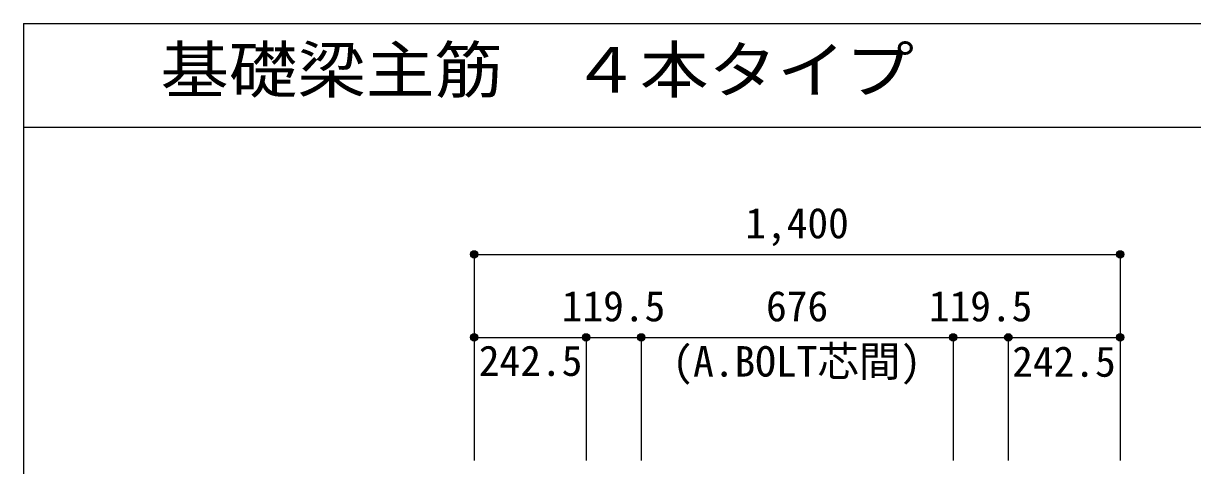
# Model space of a CAD drawing. Units: millimetres at full size, sheet at 1:30. Extents: x -5973 to 5954, y -4195 to 4201.
# Drawn here: x -5973 to -3439, y 3242 to 4201 of the extents above; entities that cross this region are included whole.
import ezdxf
from ezdxf.enums import TextEntityAlignment as Align

# ---------------------------------------------------------------- set-up
doc = ezdxf.new("R2010")
doc.units = ezdxf.units.MM
doc.header["$LTSCALE"] = 30
doc.header["$PDMODE"] = 32
doc.header["$PDSIZE"] = 15
for name, color, linetype in [('0-7_文字', 4, 'Continuous'), ('0-D_寸法', 4, 'Continuous'), ('6-7_文字', 7, 'Continuous'), ('F-0_枠', 6, 'Continuous')]:
    doc.layers.add(name, color=color, linetype=linetype)
doc.styles.add('ＭＳ ゴシック', font='')
doc.styles.get('ＭＳ ゴシック').set_extended_font_data('MS Gothic')

msp = doc.modelspace()

# ---------------------------------------------------------------- linework, layer by layer
at = {"layer": '0-D_寸法'}
for p, q in [((-4995.8, 3700.34), (-4995.8, 3520.34)), ((-4995.8, 3700.34), (-4995.8, 3520.34)), ((-4995.8, 3700.34), (-3595.8, 3700.34)), ((-3595.8, 3700.34), (-3595.8, 3520.34)), ((-4995.8, 3520.34), (-4995.8, 3253.3)), ((-4995.8, 3520.34), (-4753.3, 3520.34)), ((-4753.3, 3520.34), (-4753.3, 3253.3)), ((-4753.3, 3520.34), (-4633.8, 3520.34)), ((-4633.8, 3520.34), (-4633.8, 3253.3)), ((-4633.8, 3520.34), (-3957.8, 3520.34)), ((-3957.8, 3520.34), (-3957.8, 3253.3)), ((-3957.8, 3520.34), (-3838.3, 3520.34)), ((-3838.3, 3520.34), (-3838.3, 3253.3)), ((-3838.3, 3520.34), (-3595.8, 3520.34)), ((-3595.8, 3520.34), (-3595.8, 3253.3)), ((-3595.8, 3520.34), (-3595.8, 3253.3))]:
    msp.add_line(p, q, dxfattribs=at)
for centre, radius in [((-4995.8, 3700.34), 8), ((-4995.8, 3700.34), 7.2), ((-4995.8, 3700.34), 6.4), ((-4995.8, 3700.34), 5.6), ((-4995.8, 3700.34), 4.8), ((-4995.8, 3700.34), 4), ((-4995.8, 3700.34), 3.2), ((-4995.8, 3700.34), 2.4), ((-4995.8, 3700.34), 1.6), ((-4995.8, 3700.34), 0.8), ((-3595.8, 3700.34), 8), ((-3595.8, 3700.34), 7.2), ((-3595.8, 3700.34), 6.4), ((-3595.8, 3700.34), 5.6), ((-3595.8, 3700.34), 4.8), ((-3595.8, 3700.34), 4), ((-3595.8, 3700.34), 3.2), ((-3595.8, 3700.34), 2.4), ((-3595.8, 3700.34), 1.6), ((-3595.8, 3700.34), 0.8), ((-4995.8, 3520.34), 8), ((-4995.8, 3520.34), 7.2), ((-4995.8, 3520.34), 6.4), ((-4995.8, 3520.34), 5.6), ((-4995.8, 3520.34), 4.8), ((-4995.8, 3520.34), 4), ((-4995.8, 3520.34), 3.2), ((-4995.8, 3520.34), 2.4), ((-4753.3, 3520.34), 8), ((-4753.3, 3520.34), 7.2), ((-4753.3, 3520.34), 6.4), ((-4753.3, 3520.34), 5.6), ((-4753.3, 3520.34), 4.8), ((-4753.3, 3520.34), 4), ((-4753.3, 3520.34), 3.2), ((-4753.3, 3520.34), 2.4), ((-4633.8, 3520.34), 8), ((-4633.8, 3520.34), 7.2), ((-4633.8, 3520.34), 6.4), ((-4633.8, 3520.34), 5.6), ((-4633.8, 3520.34), 4.8), ((-4633.8, 3520.34), 4), ((-4633.8, 3520.34), 3.2), ((-4633.8, 3520.34), 2.4), ((-3957.8, 3520.34), 8), ((-3957.8, 3520.34), 7.2), ((-3957.8, 3520.34), 6.4), ((-3957.8, 3520.34), 5.6), ((-3957.8, 3520.34), 4.8), ((-3957.8, 3520.34), 4), ((-3957.8, 3520.34), 3.2), ((-3957.8, 3520.34), 2.4), ((-3838.3, 3520.34), 8), ((-3838.3, 3520.34), 7.2), ((-3838.3, 3520.34), 6.4), ((-3838.3, 3520.34), 5.6), ((-3838.3, 3520.34), 4.8), ((-3838.3, 3520.34), 4), ((-3838.3, 3520.34), 3.2), ((-3838.3, 3520.34), 2.4), ((-3595.8, 3520.34), 8), ((-3595.8, 3520.34), 7.2), ((-3595.8, 3520.34), 6.4), ((-3595.8, 3520.34), 5.6), ((-3595.8, 3520.34), 4.8), ((-3595.8, 3520.34), 4), ((-3595.8, 3520.34), 3.2), ((-3595.8, 3520.34), 2.4), ((-4995.8, 3520.34), 1.6), ((-4995.8, 3520.34), 0.8), ((-4753.3, 3520.34), 1.6), ((-4753.3, 3520.34), 0.8), ((-4633.8, 3520.34), 1.6), ((-4633.8, 3520.34), 0.8), ((-3957.8, 3520.34), 1.6), ((-3957.8, 3520.34), 0.8), ((-3838.3, 3520.34), 1.6), ((-3838.3, 3520.34), 0.8), ((-3595.8, 3520.34), 1.6), ((-3595.8, 3520.34), 0.8)]:
    msp.add_circle(centre, radius, dxfattribs=at)
at = {"layer": '0-D_寸法', "color": 7}
for p in [(-4995.8, 3700.34), (-4995.8, 3700.34), (-3595.8, 3700.34), (-4995.8, 3520.34), (-4753.3, 3520.34), (-4633.8, 3520.34), (-3957.8, 3520.34), (-3838.3, 3520.34), (-3595.8, 3520.34)]:
    msp.add_point(p, dxfattribs=at)
at = {"layer": 'F-0_枠'}
for q in [(-5972.88, -4195.24), (5954.1, 4201.15)]:
    msp.add_line((-5972.88, 4201.15), q, dxfattribs=at)
at = {"layer": 'F-0_枠', "color": 2}
msp.add_line((-5972.88, 3976.15), (3723.6, 3976.15), dxfattribs=at)

# ---------------------------------------------------------------- texts
at = {"layer": '0-7_文字', "style": 'ＭＳ ゴシック'}
msp.add_text('(A.BOLT芯間)', height=65.98, dxfattribs=at).set_placement((-4566.31, 3415.58), align=Align.BOTTOM_LEFT)
at = {"layer": '0-D_寸法', "style": 'ＭＳ ゴシック'}
for s, p in [('1,400', (-4408.3, 3715.34)), ('119.5', (-4806.05, 3535.34)), ('676', (-4363.3, 3535.34)), ('119.5', (-4010.55, 3535.34)), ('242.5', (-4985.78, 3417.01)), ('242.5', (-3829.77, 3415.23))]:
    msp.add_text(s, height=65.98, dxfattribs=at).set_placement(p, align=Align.BOTTOM_LEFT)
at = {"layer": '6-7_文字', "color": 2, "style": 'ＭＳ ゴシック', "width": 1.1}
msp.add_text('\u3000\u3000基礎梁主筋\u3000４本タイプ', height=98.97, dxfattribs=at).set_placement((-5972.88, 4021.15), align=Align.BOTTOM_LEFT)

doc.saveas('drawing.dxf')
